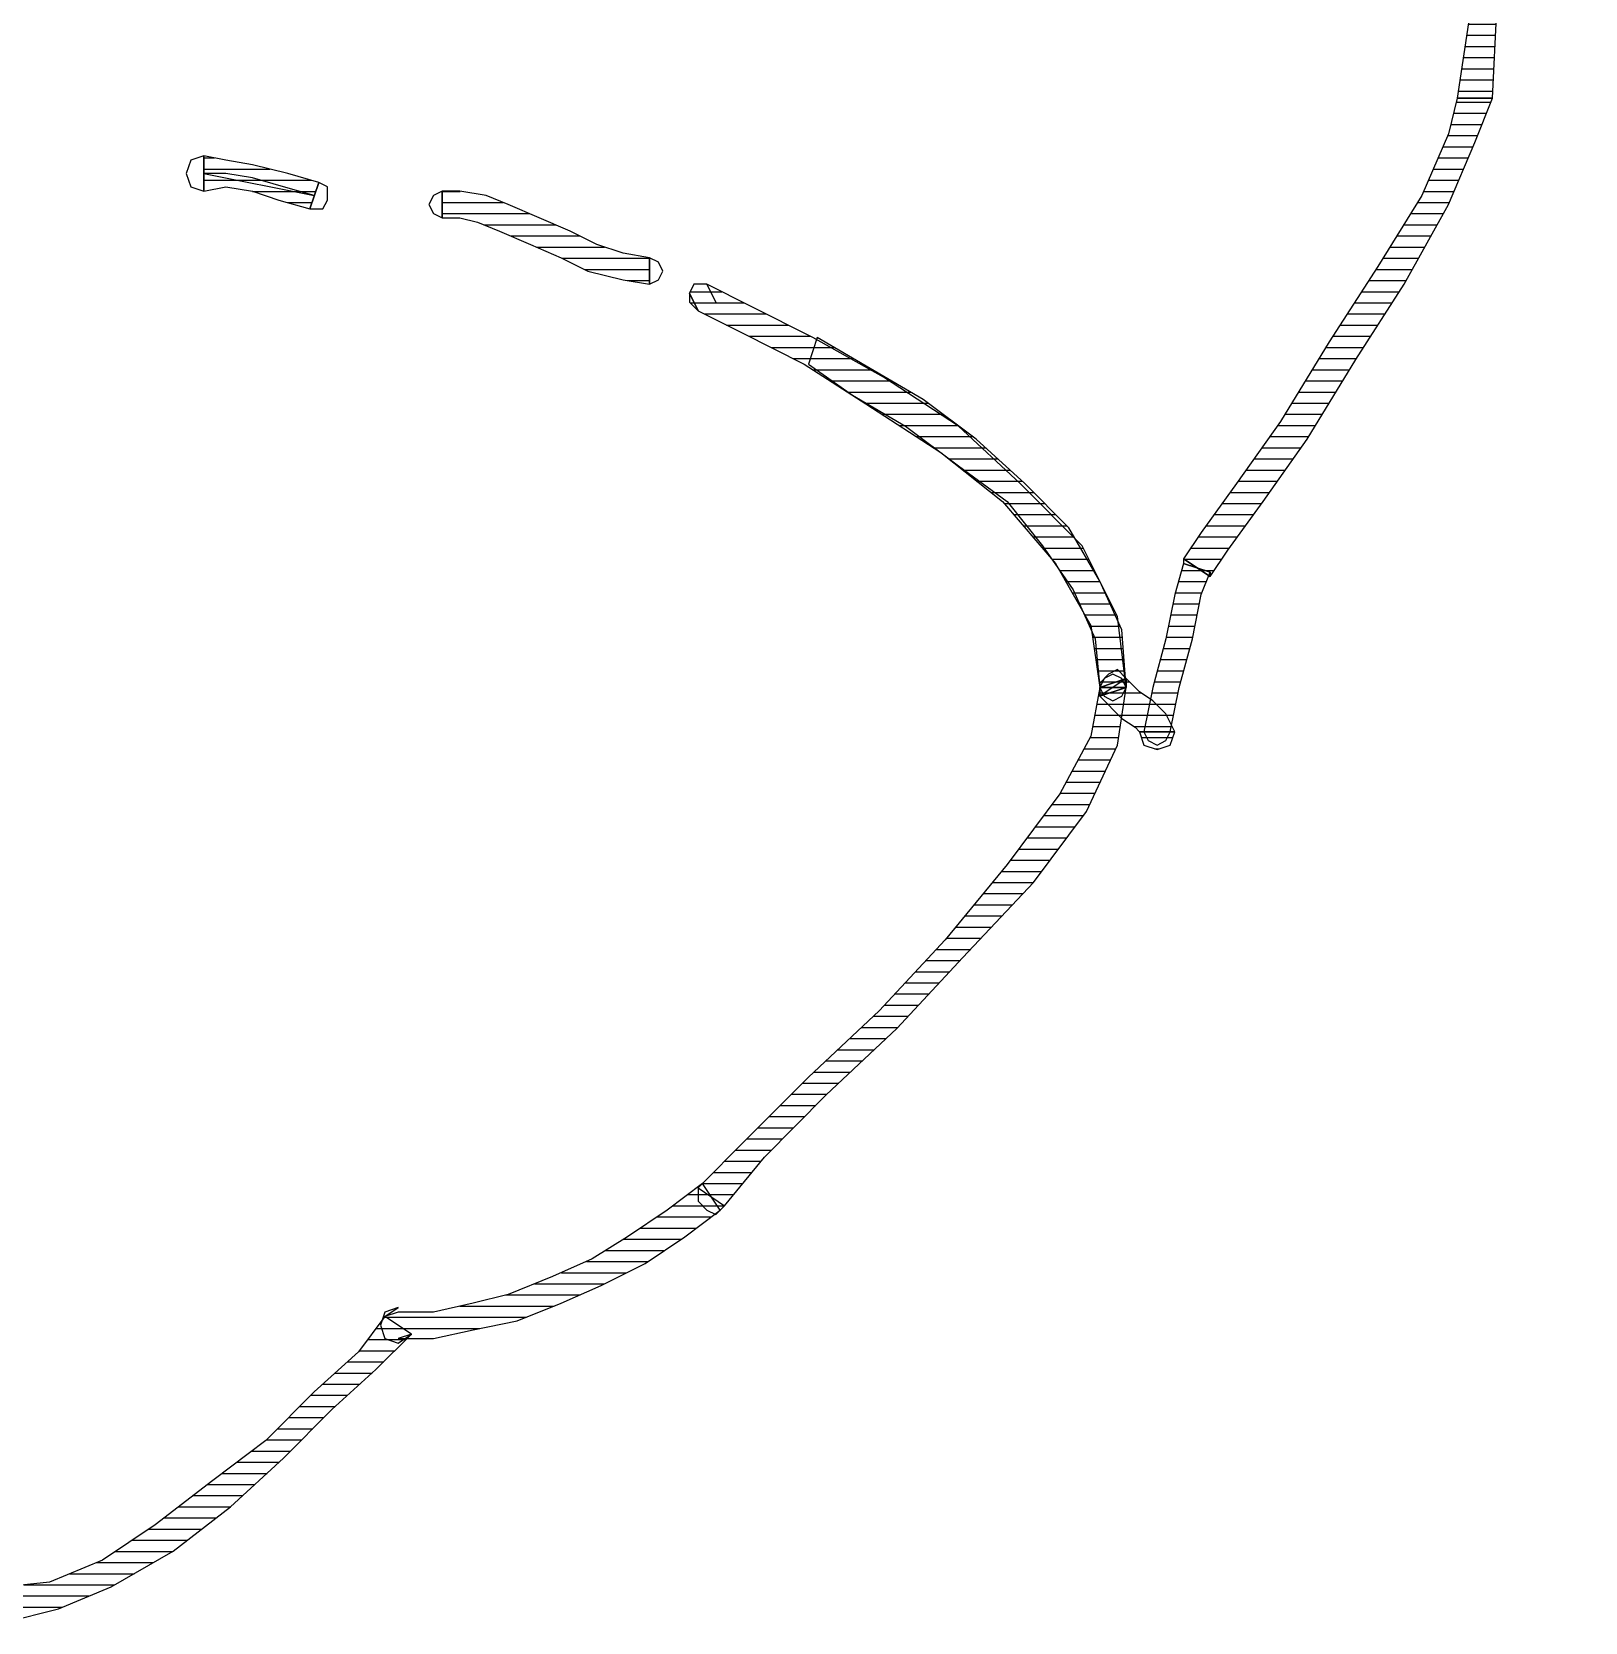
# Model space of a CAD drawing. Header units: millimetres. Extents: x 33350 to 35310, y -217097 to -211540.
# Drawn here: x 34457.87 to 34475.29, y -214005.7 to -213987.87 of the extents above; entities that cross this region are included whole.
import ezdxf

# ---------------------------------------------------------------- set-up
doc = ezdxf.new("R2010")
doc.units = ezdxf.units.MM
doc.header["$LTSCALE"] = 60
doc.header["$MEASUREMENT"] = 0
pattern_1 = [(360, (-5108.51305, -673.59423), (1e-16, 0.125), [25])]

# ---------------------------------------------------------------- blocks, each defined once
blk = doc.blocks.new('by')
at = {"ltscale": 30}
h = blk.add_hatch(dxfattribs=at)
h.set_pattern_fill('DC_LINES', color=256, scale=0.1, style=0)
h.set_pattern_definition(pattern_1)
edge = h.paths.add_edge_path(flags=0)
edge.add_line((6403.178, 2252.823), (6403.08, 2252.872))
edge.add_line((6403.08, 2252.872), (6403.674, 2252.723))
edge.add_line((6403.674, 2252.723), (6404.267, 2252.475))
edge.add_line((6404.267, 2252.475), (6404.96, 2252.078))
edge.add_line((6404.96, 2252.078), (6405.603, 2251.581))
edge.add_line((6405.603, 2251.581), (6406.197, 2251.035))
edge.add_line((6406.197, 2251.035), (6406.741, 2250.488))
edge.add_line((6406.741, 2250.488), (6407.235, 2250.041))
edge.add_line((6407.235, 2250.041), (6407.632, 2249.644))
edge.add_line((6407.632, 2249.644), (6407.335, 2249.445))
edge.add_line((6407.335, 2249.445), (6407.038, 2249.842))
edge.add_line((6407.038, 2249.842), (6406.543, 2250.289))
edge.add_line((6406.543, 2250.289), (6405.999, 2250.836))
edge.add_line((6405.999, 2250.836), (6405.405, 2251.283))
edge.add_line((6405.405, 2251.283), (6404.761, 2251.78))
edge.add_line((6404.761, 2251.78), (6404.168, 2252.177))
edge.add_line((6404.168, 2252.177), (6403.574, 2252.425))
edge.add_line((6403.574, 2252.425), (6403.08, 2252.475))
edge.add_line((6403.08, 2252.475), (6402.98, 2252.525))
edge.add_line((6402.98, 2252.525), (6403.08, 2252.475))
edge.add_line((6403.08, 2252.475), (6402.931, 2252.525))
edge.add_line((6402.931, 2252.525), (6402.882, 2252.674))
edge.add_line((6402.882, 2252.674), (6402.931, 2252.823))
edge.add_line((6402.931, 2252.823), (6403.08, 2252.872))
h = blk.add_hatch(dxfattribs=at)
h.set_pattern_fill('DC_LINES', color=256, scale=0.1, style=0)
h.set_pattern_definition(pattern_1)
edge = h.paths.add_edge_path(flags=0)
edge.add_line((6403.178, 2252.823), (6403.08, 2252.872))
edge.add_line((6403.08, 2252.872), (6403.674, 2252.723))
edge.add_line((6403.674, 2252.723), (6404.267, 2252.475))
edge.add_line((6404.267, 2252.475), (6404.96, 2252.078))
edge.add_line((6404.96, 2252.078), (6405.603, 2251.581))
edge.add_line((6405.603, 2251.581), (6406.197, 2251.035))
edge.add_line((6406.197, 2251.035), (6406.741, 2250.488))
edge.add_line((6406.741, 2250.488), (6407.235, 2250.041))
edge.add_line((6407.235, 2250.041), (6407.632, 2249.644))
edge.add_line((6407.632, 2249.644), (6407.335, 2249.445))
edge.add_line((6407.335, 2249.445), (6407.038, 2249.842))
edge.add_line((6407.038, 2249.842), (6406.543, 2250.289))
edge.add_line((6406.543, 2250.289), (6405.999, 2250.836))
edge.add_line((6405.999, 2250.836), (6405.405, 2251.283))
edge.add_line((6405.405, 2251.283), (6404.761, 2251.78))
edge.add_line((6404.761, 2251.78), (6404.168, 2252.177))
edge.add_line((6404.168, 2252.177), (6403.574, 2252.425))
edge.add_line((6403.574, 2252.425), (6403.08, 2252.475))
edge.add_line((6403.08, 2252.475), (6402.98, 2252.525))
edge.add_line((6402.98, 2252.525), (6403.08, 2252.475))
edge.add_line((6403.08, 2252.475), (6402.931, 2252.525))
edge.add_line((6402.931, 2252.525), (6402.882, 2252.674))
edge.add_line((6402.882, 2252.674), (6402.931, 2252.823))
edge.add_line((6402.931, 2252.823), (6403.08, 2252.872))
h = blk.add_hatch(dxfattribs=at)
h.set_pattern_fill('DC_LINES', color=256, scale=0.1, style=0)
h.set_pattern_definition(pattern_1)
edge = h.paths.add_edge_path(flags=0)
edge.add_line((6407.632, 2249.644), (6407.483, 2249.693))
edge.add_line((6407.483, 2249.693), (6407.879, 2249.693))
edge.add_line((6407.879, 2249.693), (6408.324, 2249.594))
edge.add_line((6408.324, 2249.594), (6408.819, 2249.495))
edge.add_line((6408.819, 2249.495), (6409.313, 2249.296))
edge.add_line((6409.313, 2249.296), (6409.759, 2249.097))
edge.add_line((6409.759, 2249.097), (6410.254, 2248.849))
edge.add_line((6410.254, 2248.849), (6410.699, 2248.551))
edge.add_line((6410.699, 2248.551), (6411.094, 2248.253))
edge.add_line((6411.094, 2248.253), (6410.897, 2247.955))
edge.add_line((6410.897, 2247.955), (6410.501, 2248.253))
edge.add_line((6410.501, 2248.253), (6410.055, 2248.551))
edge.add_line((6410.055, 2248.551), (6409.66, 2248.799))
edge.add_line((6409.66, 2248.799), (6409.215, 2248.998))
edge.add_line((6409.215, 2248.998), (6408.719, 2249.197))
edge.add_line((6408.719, 2249.197), (6408.324, 2249.296))
edge.add_line((6408.324, 2249.296), (6407.879, 2249.395))
edge.add_line((6407.879, 2249.395), (6407.483, 2249.395))
edge.add_line((6407.483, 2249.395), (6407.335, 2249.445))
edge.add_line((6407.335, 2249.445), (6407.483, 2249.346))
edge.add_line((6407.483, 2249.346), (6407.335, 2249.395))
edge.add_line((6407.335, 2249.395), (6407.285, 2249.544))
edge.add_line((6407.285, 2249.544), (6407.335, 2249.693))
edge.add_line((6407.335, 2249.693), (6407.483, 2249.743))
h = blk.add_hatch(dxfattribs=at)
h.set_pattern_fill('DC_LINES', color=256, scale=0.1, style=0)
h.set_pattern_definition(pattern_1)
edge = h.paths.add_edge_path(flags=0)
edge.add_line((6407.632, 2249.644), (6407.483, 2249.693))
edge.add_line((6407.483, 2249.693), (6407.879, 2249.693))
edge.add_line((6407.879, 2249.693), (6408.324, 2249.594))
edge.add_line((6408.324, 2249.594), (6408.819, 2249.495))
edge.add_line((6408.819, 2249.495), (6409.313, 2249.296))
edge.add_line((6409.313, 2249.296), (6409.759, 2249.097))
edge.add_line((6409.759, 2249.097), (6410.254, 2248.849))
edge.add_line((6410.254, 2248.849), (6410.699, 2248.551))
edge.add_line((6410.699, 2248.551), (6411.094, 2248.253))
edge.add_line((6411.094, 2248.253), (6410.897, 2247.955))
edge.add_line((6410.897, 2247.955), (6410.501, 2248.253))
edge.add_line((6410.501, 2248.253), (6410.055, 2248.551))
edge.add_line((6410.055, 2248.551), (6409.66, 2248.799))
edge.add_line((6409.66, 2248.799), (6409.215, 2248.998))
edge.add_line((6409.215, 2248.998), (6408.719, 2249.197))
edge.add_line((6408.719, 2249.197), (6408.324, 2249.296))
edge.add_line((6408.324, 2249.296), (6407.879, 2249.395))
edge.add_line((6407.879, 2249.395), (6407.483, 2249.395))
edge.add_line((6407.483, 2249.395), (6407.335, 2249.445))
edge.add_line((6407.335, 2249.445), (6407.483, 2249.346))
edge.add_line((6407.483, 2249.346), (6407.335, 2249.395))
edge.add_line((6407.335, 2249.395), (6407.285, 2249.544))
edge.add_line((6407.285, 2249.544), (6407.335, 2249.693))
edge.add_line((6407.335, 2249.693), (6407.483, 2249.743))
h = blk.add_hatch(dxfattribs=at)
h.set_pattern_fill('DC_LINES', color=256, scale=0.1, style=0)
h.set_pattern_definition(pattern_1)
edge = h.paths.add_edge_path(flags=0)
edge.add_line((6411.094, 2248.253), (6411.144, 2248.203))
edge.add_line((6411.144, 2248.203), (6411.59, 2247.657))
edge.add_line((6411.59, 2247.657), (6412.282, 2246.961))
edge.add_line((6412.282, 2246.961), (6413.074, 2246.216))
edge.add_line((6413.074, 2246.216), (6413.816, 2245.421))
edge.add_line((6413.816, 2245.421), (6414.607, 2244.577))
edge.add_line((6414.607, 2244.577), (6415.201, 2243.782))
edge.add_line((6415.201, 2243.782), (6415.548, 2243.037))
edge.add_line((6415.548, 2243.037), (6415.646, 2242.391))
edge.add_line((6415.646, 2242.391), (6415.349, 2242.391))
edge.add_line((6415.349, 2242.391), (6415.251, 2242.938))
edge.add_line((6415.251, 2242.938), (6414.904, 2243.583))
edge.add_line((6414.904, 2243.583), (6414.31, 2244.378))
edge.add_line((6414.31, 2244.378), (6413.618, 2245.223))
edge.add_line((6413.618, 2245.223), (6412.876, 2246.017))
edge.add_line((6412.876, 2246.017), (6412.084, 2246.763))
edge.add_line((6412.084, 2246.763), (6411.391, 2247.458))
edge.add_line((6411.391, 2247.458), (6410.847, 2248.004))
edge.add_line((6410.847, 2248.004), (6410.897, 2247.955))
edge.add_line((6410.897, 2247.955), (6410.847, 2248.004))
edge.add_line((6410.847, 2248.004), (6410.847, 2248.153))
edge.add_line((6410.847, 2248.153), (6410.946, 2248.253))
edge.add_line((6410.946, 2248.253), (6411.045, 2248.302))
edge.add_line((6411.045, 2248.302), (6411.144, 2248.203))
h = blk.add_hatch(dxfattribs=at)
h.set_pattern_fill('DC_LINES', color=256, scale=0.1, style=0)
h.set_pattern_definition(pattern_1)
edge = h.paths.add_edge_path(flags=0)
edge.add_line((6415.646, 2242.292), (6415.349, 2242.391))
edge.add_line((6415.349, 2242.391), (6415.251, 2242.938))
edge.add_line((6415.251, 2242.938), (6414.904, 2243.583))
edge.add_line((6414.904, 2243.583), (6414.31, 2244.378))
edge.add_line((6414.31, 2244.378), (6413.618, 2245.223))
edge.add_line((6413.618, 2245.223), (6412.876, 2246.017))
edge.add_line((6412.876, 2246.017), (6412.084, 2246.763))
edge.add_line((6412.084, 2246.763), (6411.391, 2247.458))
edge.add_line((6411.391, 2247.458), (6410.847, 2248.004))
edge.add_line((6410.847, 2248.004), (6411.144, 2248.203))
edge.add_line((6411.144, 2248.203), (6411.59, 2247.657))
edge.add_line((6411.59, 2247.657), (6412.282, 2246.961))
edge.add_line((6412.282, 2246.961), (6413.074, 2246.216))
edge.add_line((6413.074, 2246.216), (6413.816, 2245.421))
edge.add_line((6413.816, 2245.421), (6414.607, 2244.577))
edge.add_line((6414.607, 2244.577), (6415.201, 2243.782))
edge.add_line((6415.201, 2243.782), (6415.548, 2243.037))
edge.add_line((6415.548, 2243.037), (6415.646, 2242.391))
edge.add_line((6415.646, 2242.391), (6415.349, 2242.491))
edge.add_line((6415.349, 2242.491), (6415.646, 2242.391))
edge.add_line((6415.646, 2242.391), (6415.596, 2242.292))
edge.add_line((6415.596, 2242.292), (6415.498, 2242.242))
edge.add_line((6415.498, 2242.242), (6415.399, 2242.292))
edge.add_line((6415.399, 2242.292), (6415.349, 2242.391))
h = blk.add_hatch(dxfattribs=at)
h.set_pattern_fill('DC_LINES', color=256, scale=0.1, style=0)
h.set_pattern_definition(pattern_1)
edge = h.paths.add_edge_path(flags=0)
edge.add_line((6415.844, 2242.888), (6416.19, 2242.888))
edge.add_line((6416.19, 2242.888), (6416.092, 2242.689))
edge.add_line((6416.092, 2242.689), (6415.943, 2242.54))
edge.add_line((6415.943, 2242.54), (6415.795, 2242.441))
edge.add_line((6415.795, 2242.441), (6415.646, 2242.292))
edge.add_line((6415.646, 2242.292), (6415.349, 2242.491))
edge.add_line((6415.349, 2242.491), (6415.596, 2242.739))
edge.add_line((6415.596, 2242.739), (6415.745, 2242.838))
edge.add_line((6415.745, 2242.838), (6415.795, 2242.888))
edge.add_line((6415.795, 2242.888), (6416.141, 2242.888))
edge.add_line((6416.141, 2242.888), (6415.795, 2242.888))
edge.add_line((6415.795, 2242.888), (6415.844, 2243.037))
edge.add_line((6415.844, 2243.037), (6415.993, 2243.087))
edge.add_line((6415.993, 2243.087), (6416.141, 2243.037))
edge.add_line((6416.141, 2243.037), (6416.19, 2242.888))
h = blk.add_hatch(dxfattribs=at)
h.set_pattern_fill('DC_LINES', color=256, scale=0.1, style=0)
h.set_pattern_definition(pattern_1)
edge = h.paths.add_edge_path(flags=0)
edge.add_line((6415.349, 2242.391), (6415.349, 2242.491))
edge.add_line((6415.349, 2242.491), (6415.596, 2242.739))
edge.add_line((6415.596, 2242.739), (6415.745, 2242.838))
edge.add_line((6415.745, 2242.838), (6415.795, 2242.888))
edge.add_line((6415.795, 2242.888), (6416.19, 2242.888))
edge.add_line((6416.19, 2242.888), (6416.092, 2242.689))
edge.add_line((6416.092, 2242.689), (6415.943, 2242.54))
edge.add_line((6415.943, 2242.54), (6415.795, 2242.441))
edge.add_line((6415.795, 2242.441), (6415.646, 2242.292))
edge.add_line((6415.646, 2242.292), (6415.646, 2242.391))
edge.add_line((6415.646, 2242.391), (6415.646, 2242.292))
edge.add_line((6415.646, 2242.292), (6415.548, 2242.192))
edge.add_line((6415.548, 2242.192), (6415.448, 2242.242))
edge.add_line((6415.448, 2242.242), (6415.349, 2242.342))
edge.add_line((6415.349, 2242.342), (6415.349, 2242.491))
h = blk.add_hatch(dxfattribs=at)
h.set_pattern_fill('DC_LINES', color=256, scale=0.1, style=0)
h.set_pattern_definition(pattern_1)
edge = h.paths.add_edge_path(flags=0)
edge.add_line((6415.795, 2242.888), (6416.141, 2242.888))
edge.add_line((6416.141, 2242.888), (6416.24, 2242.391))
edge.add_line((6416.24, 2242.391), (6416.388, 2241.845))
edge.add_line((6416.388, 2241.845), (6416.487, 2241.348))
edge.add_line((6416.487, 2241.348), (6416.587, 2241.1))
edge.add_line((6416.587, 2241.1), (6416.29, 2241))
edge.add_line((6416.29, 2241), (6416.19, 2241.348))
edge.add_line((6416.19, 2241.348), (6416.092, 2241.845))
edge.add_line((6416.092, 2241.845), (6415.943, 2242.391))
edge.add_line((6415.943, 2242.391), (6415.844, 2242.888))
edge.add_line((6415.844, 2242.888), (6416.19, 2242.888))
edge.add_line((6416.19, 2242.888), (6415.844, 2242.888))
edge.add_line((6415.844, 2242.888), (6415.894, 2242.987))
edge.add_line((6415.894, 2242.987), (6415.993, 2243.037))
edge.add_line((6415.993, 2243.037), (6416.092, 2242.987))
edge.add_line((6416.092, 2242.987), (6416.141, 2242.888))
h = blk.add_hatch(dxfattribs=at)
h.set_pattern_fill('DC_LINES', color=256, scale=0.1, style=0)
h.set_pattern_definition(pattern_1)
edge = h.paths.add_edge_path(flags=0)
edge.add_line((6416.29, 2240.951), (6416.29, 2241))
edge.add_line((6416.29, 2241), (6416.19, 2241.348))
edge.add_line((6416.19, 2241.348), (6416.092, 2241.845))
edge.add_line((6416.092, 2241.845), (6415.943, 2242.391))
edge.add_line((6415.943, 2242.391), (6415.844, 2242.888))
edge.add_line((6415.844, 2242.888), (6416.141, 2242.888))
edge.add_line((6416.141, 2242.888), (6416.24, 2242.391))
edge.add_line((6416.24, 2242.391), (6416.388, 2241.845))
edge.add_line((6416.388, 2241.845), (6416.487, 2241.348))
edge.add_line((6416.487, 2241.348), (6416.587, 2241.1))
edge.add_line((6416.587, 2241.1), (6416.587, 2241.149))
h = blk.add_hatch(dxfattribs=at)
h.set_pattern_fill('DC_LINES', color=256, scale=0.1, style=0)
h.set_pattern_definition(pattern_1)
h.paths.add_polyline_path([(6415.646, 2242.391), (6415.596, 2241.745), (6415.349, 2241.199), (6415.004, 2240.603), (6414.509, 2240.106), (6413.965, 2239.609), (6413.371, 2239.162), (6412.777, 2238.815), (6412.183, 2238.467), (6412.084, 2238.765), (6412.579, 2239.113), (6413.173, 2239.46), (6413.766, 2239.907), (6414.31, 2240.305), (6414.706, 2240.802), (6415.052, 2241.298), (6415.3, 2241.845), (6415.349, 2242.391), (6415.399, 2242.491), (6415.498, 2242.54), (6415.596, 2242.491)], flags=0)
h = blk.add_hatch(dxfattribs=at)
h.set_pattern_fill('DC_LINES', color=256, scale=0.1, style=0)
h.set_pattern_definition(pattern_1)
edge = h.paths.add_edge_path(flags=0)
edge.add_line((6410.749, 2237.97), (6410.847, 2238.169))
edge.add_line((6410.847, 2238.169), (6411.342, 2238.417))
edge.add_line((6411.342, 2238.417), (6412.035, 2238.765))
edge.add_line((6412.035, 2238.765), (6412.727, 2239.212))
edge.add_line((6412.727, 2239.212), (6413.568, 2239.758))
edge.add_line((6413.568, 2239.758), (6414.261, 2240.305))
edge.add_line((6414.261, 2240.305), (6414.854, 2241))
edge.add_line((6414.854, 2241), (6415.251, 2241.696))
edge.add_line((6415.251, 2241.696), (6415.349, 2242.391))
edge.add_line((6415.349, 2242.391), (6415.646, 2242.391))
edge.add_line((6415.646, 2242.391), (6415.548, 2241.596))
edge.add_line((6415.548, 2241.596), (6415.152, 2240.802))
edge.add_line((6415.152, 2240.802), (6414.459, 2240.106))
edge.add_line((6414.459, 2240.106), (6413.766, 2239.46))
edge.add_line((6413.766, 2239.46), (6412.926, 2238.914))
edge.add_line((6412.926, 2238.914), (6412.134, 2238.467))
edge.add_line((6412.134, 2238.467), (6411.441, 2238.119))
edge.add_line((6411.441, 2238.119), (6410.946, 2237.871))
edge.add_line((6410.946, 2237.871), (6411.045, 2238.07))
edge.add_line((6411.045, 2238.07), (6410.946, 2237.871))
edge.add_line((6410.946, 2237.871), (6410.798, 2237.871))
edge.add_line((6410.798, 2237.871), (6410.749, 2237.97))
edge.add_line((6410.749, 2237.97), (6410.749, 2238.07))
edge.add_line((6410.749, 2238.07), (6410.847, 2238.169))
h = blk.add_hatch(dxfattribs=at)
h.set_pattern_fill('DC_LINES', color=256, scale=0.1, style=0)
h.set_pattern_definition(pattern_1)
edge = h.paths.add_edge_path(flags=0)
edge.add_line((6416.587, 2241.1), (6416.587, 2241.149))
edge.add_line((6416.587, 2241.149), (6416.784, 2240.851))
edge.add_line((6416.784, 2240.851), (6417.18, 2240.305))
edge.add_line((6417.18, 2240.305), (6417.675, 2239.609))
edge.add_line((6417.675, 2239.609), (6418.219, 2238.715))
edge.add_line((6418.219, 2238.715), (6418.763, 2237.871))
edge.add_line((6418.763, 2237.871), (6419.258, 2236.977))
edge.add_line((6419.258, 2236.977), (6419.555, 2236.281))
edge.add_line((6419.555, 2236.281), (6419.753, 2235.785))
edge.add_line((6419.753, 2235.785), (6419.357, 2235.785))
edge.add_line((6419.357, 2235.785), (6419.258, 2236.182))
edge.add_line((6419.258, 2236.182), (6418.961, 2236.877))
edge.add_line((6418.961, 2236.877), (6418.467, 2237.672))
edge.add_line((6418.467, 2237.672), (6417.923, 2238.517))
edge.add_line((6417.923, 2238.517), (6417.378, 2239.411))
edge.add_line((6417.378, 2239.411), (6416.884, 2240.106))
edge.add_line((6416.884, 2240.106), (6416.487, 2240.653))
edge.add_line((6416.487, 2240.653), (6416.29, 2240.951))
edge.add_line((6416.29, 2240.951), (6416.29, 2241))
h = blk.add_hatch(dxfattribs=at)
h.set_pattern_fill('DC_LINES', color=256, scale=0.1, style=0)
h.set_pattern_definition(pattern_1)
edge = h.paths.add_edge_path(flags=0)
edge.add_line((6419.357, 2235.785), (6419.258, 2236.182))
edge.add_line((6419.258, 2236.182), (6418.961, 2236.877))
edge.add_line((6418.961, 2236.877), (6418.467, 2237.672))
edge.add_line((6418.467, 2237.672), (6417.923, 2238.517))
edge.add_line((6417.923, 2238.517), (6417.378, 2239.411))
edge.add_line((6417.378, 2239.411), (6416.884, 2240.106))
edge.add_line((6416.884, 2240.106), (6416.487, 2240.653))
edge.add_line((6416.487, 2240.653), (6416.29, 2240.951))
edge.add_line((6416.29, 2240.951), (6416.587, 2241.149))
edge.add_line((6416.587, 2241.149), (6416.784, 2240.851))
edge.add_line((6416.784, 2240.851), (6417.18, 2240.305))
edge.add_line((6417.18, 2240.305), (6417.675, 2239.609))
edge.add_line((6417.675, 2239.609), (6418.219, 2238.715))
edge.add_line((6418.219, 2238.715), (6418.763, 2237.871))
edge.add_line((6418.763, 2237.871), (6419.258, 2236.977))
edge.add_line((6419.258, 2236.977), (6419.555, 2236.281))
edge.add_line((6419.555, 2236.281), (6419.753, 2235.785))
h = blk.add_hatch(dxfattribs=at)
h.set_pattern_fill('DC_LINES', color=256, scale=0.1, style=0)
h.set_pattern_definition(pattern_1)
edge = h.paths.add_edge_path(flags=0)
edge.add_line((6407.977, 2237.126), (6408.176, 2237.126))
edge.add_line((6408.176, 2237.126), (6408.374, 2237.175))
edge.add_line((6408.374, 2237.175), (6408.621, 2237.275))
edge.add_line((6408.621, 2237.275), (6408.968, 2237.424))
edge.add_line((6408.968, 2237.424), (6409.313, 2237.573))
edge.add_line((6409.313, 2237.573), (6409.61, 2237.722))
edge.add_line((6409.61, 2237.722), (6410.007, 2237.821))
edge.add_line((6410.007, 2237.821), (6410.303, 2237.871))
edge.add_line((6410.303, 2237.871), (6410.303, 2237.573))
edge.add_line((6410.303, 2237.573), (6410.007, 2237.523))
edge.add_line((6410.007, 2237.523), (6409.71, 2237.424))
edge.add_line((6409.71, 2237.424), (6409.413, 2237.275))
edge.add_line((6409.413, 2237.275), (6409.066, 2237.126))
edge.add_line((6409.066, 2237.126), (6408.719, 2236.977))
edge.add_line((6408.719, 2236.977), (6408.472, 2236.877))
edge.add_line((6408.472, 2236.877), (6408.176, 2236.828))
edge.add_line((6408.176, 2236.828), (6407.977, 2236.828))
h = blk.add_hatch(dxfattribs=at)
h.set_pattern_fill('DC_LINES', color=256, scale=0.1, style=0)
h.set_pattern_definition(pattern_1)
edge = h.paths.add_edge_path(flags=0)
edge.add_line((6405.306, 2236.828), (6405.553, 2236.778))
edge.add_line((6405.553, 2236.778), (6405.85, 2236.828))
edge.add_line((6405.85, 2236.828), (6406.147, 2236.927))
edge.add_line((6406.147, 2236.927), (6406.494, 2237.026))
edge.add_line((6406.494, 2237.026), (6406.593, 2236.728))
edge.add_line((6406.593, 2236.728), (6406.246, 2236.629))
edge.add_line((6406.246, 2236.629), (6405.85, 2236.53))
edge.add_line((6405.85, 2236.53), (6405.553, 2236.48))
edge.add_line((6405.553, 2236.48), (6405.306, 2236.43))
h = blk.add_hatch(dxfattribs=at)
h.set_pattern_fill('DC_LINES', color=256, scale=0.1, style=0)
h.set_pattern_definition(pattern_1)
h.paths.add_polyline_path([(6406.543, 2236.877), (6406.197, 2236.778), (6405.85, 2236.679), (6405.553, 2236.629), (6405.306, 2236.629)], flags=0)
h = blk.add_hatch(dxfattribs=at)
h.set_pattern_fill('DC_LINES', color=256, scale=0.1, style=0)
h.set_pattern_definition(pattern_1)
edge = h.paths.add_edge_path(flags=0)
edge.add_line((6420.495, 2230.916), (6420.148, 2231.91))
edge.add_line((6420.148, 2231.91), (6419.802, 2233.35))
edge.add_line((6419.802, 2233.35), (6419.506, 2234.791))
edge.add_line((6419.506, 2234.791), (6419.357, 2235.785))
edge.add_line((6419.357, 2235.785), (6419.753, 2235.785))
edge.add_line((6419.753, 2235.785), (6419.802, 2234.791))
edge.add_line((6419.802, 2234.791), (6420.099, 2233.35))
edge.add_line((6420.099, 2233.35), (6420.445, 2232.009))
edge.add_line((6420.445, 2232.009), (6420.792, 2231.016))
h = blk.add_hatch(dxfattribs=at)
h.set_pattern_fill('DC_LINES', color=256, scale=0.1, style=0)
h.set_pattern_definition(pattern_1)
edge = h.paths.add_edge_path(flags=0)
edge.add_line((6419.753, 2235.785), (6419.802, 2234.791))
edge.add_line((6419.802, 2234.791), (6420.099, 2233.35))
edge.add_line((6420.099, 2233.35), (6420.445, 2232.009))
edge.add_line((6420.445, 2232.009), (6420.792, 2231.016))
edge.add_line((6420.792, 2231.016), (6420.495, 2230.916))
edge.add_line((6420.495, 2230.916), (6420.148, 2231.91))
edge.add_line((6420.148, 2231.91), (6419.802, 2233.35))
edge.add_line((6419.802, 2233.35), (6419.506, 2234.791))
edge.add_line((6419.506, 2234.791), (6419.357, 2235.785))
for p, q in [((6403.08, 2252.872, -4.505), (6403.674, 2252.723, -4.505)), ((6403.08, 2252.872, -4.505), (6403.674, 2252.723, -4.505)), ((6403.674, 2252.723, -4.505), (6404.267, 2252.475, -4.505)), ((6403.674, 2252.723, -4.505), (6404.267, 2252.475, -4.505)), ((6403.574, 2252.425, -4.505), (6403.08, 2252.475, -4.505)), ((6403.574, 2252.425, -4.505), (6403.08, 2252.475, -4.505)), ((6404.168, 2252.177, -4.505), (6403.574, 2252.425, -4.505)), ((6404.168, 2252.177, -4.505), (6403.574, 2252.425, -4.505)), ((6404.267, 2252.475, -4.505), (6404.96, 2252.078, -4.505)), ((6404.267, 2252.475, -4.505), (6404.96, 2252.078, -4.505)), ((6404.761, 2251.78, -4.505), (6404.168, 2252.177, -4.505)), ((6404.761, 2251.78, -4.505), (6404.168, 2252.177, -4.505)), ((6404.96, 2252.078, -4.505), (6405.603, 2251.581, -4.505)), ((6404.96, 2252.078, -4.505), (6405.603, 2251.581, -4.505)), ((6405.405, 2251.283, -4.505), (6404.761, 2251.78, -4.505)), ((6405.405, 2251.283, -4.505), (6404.761, 2251.78, -4.505)), ((6405.603, 2251.581, -4.505), (6406.197, 2251.035, -4.505)), ((6405.603, 2251.581, -4.505), (6406.197, 2251.035, -4.505)), ((6405.999, 2250.836, -4.505), (6405.405, 2251.283, -4.505)), ((6405.999, 2250.836, -4.505), (6405.405, 2251.283, -4.505)), ((6406.197, 2251.035, -4.505), (6406.741, 2250.488, -4.505)), ((6406.197, 2251.035, -4.505), (6406.741, 2250.488, -4.505)), ((6406.543, 2250.289, -4.505), (6405.999, 2250.836, -4.505)), ((6406.543, 2250.289, -4.505), (6405.999, 2250.836, -4.505)), ((6406.741, 2250.488, -4.505), (6407.235, 2250.041, -4.505)), ((6406.741, 2250.488, -4.505), (6407.235, 2250.041, -4.505)), ((6407.038, 2249.842, -4.505), (6406.543, 2250.289, -4.505)), ((6407.038, 2249.842, -4.505), (6406.543, 2250.289, -4.505)), ((6407.235, 2250.041, -4.505), (6407.632, 2249.644, -4.505)), ((6407.235, 2250.041, -4.505), (6407.632, 2249.644, -4.505)), ((6407.335, 2249.445, -4.505), (6407.038, 2249.842, -4.505)), ((6407.335, 2249.445, -4.505), (6407.038, 2249.842, -4.505)), ((6407.285, 2249.544, -4.505), (6407.335, 2249.693, -4.505)), ((6407.285, 2249.544, -4.505), (6407.335, 2249.693, -4.505)), ((6407.335, 2249.693, -4.505), (6407.483, 2249.743, -4.505)), ((6407.335, 2249.693, -4.505), (6407.483, 2249.743, -4.505)), ((6407.632, 2249.644, -4.505), (6407.335, 2249.445, -4.505)), ((6407.632, 2249.644, -4.505), (6407.335, 2249.445, -4.505)), ((6407.483, 2249.743, -4.505), (6407.632, 2249.644, -4.505)), ((6407.483, 2249.743, -4.505), (6407.632, 2249.644, -4.505)), ((6407.632, 2249.644, -4.505), (6407.483, 2249.693, -4.505)), ((6407.483, 2249.693, -4.505), (6407.879, 2249.693, -4.505)), ((6407.632, 2249.644, -4.505), (6407.483, 2249.693, -4.505)), ((6407.483, 2249.693, -4.505), (6407.879, 2249.693, -4.505)), ((6407.632, 2249.644, -4.505), (6407.632, 2249.644, -4.505)), ((6407.632, 2249.644, -4.505), (6407.632, 2249.644, -4.505)), ((6407.879, 2249.693, -4.505), (6408.324, 2249.594, -4.505)), ((6407.879, 2249.693, -4.505), (6408.324, 2249.594, -4.505)), ((6407.335, 2249.395, -4.505), (6407.285, 2249.544, -4.505)), ((6407.335, 2249.395, -4.505), (6407.285, 2249.544, -4.505)), ((6408.324, 2249.594, -4.505), (6408.819, 2249.495, -4.505)), ((6408.324, 2249.594, -4.505), (6408.819, 2249.495, -4.505)), ((6408.819, 2249.495, -4.505), (6409.313, 2249.296, -4.505)), ((6408.819, 2249.495, -4.505), (6409.313, 2249.296, -4.505)), ((6407.483, 2249.395, -4.505), (6407.335, 2249.445, -4.505)), ((6407.335, 2249.445, -4.505), (6407.483, 2249.346, -4.505)), ((6407.483, 2249.395, -4.505), (6407.335, 2249.445, -4.505)), ((6407.335, 2249.445, -4.505), (6407.483, 2249.346, -4.505)), ((6407.483, 2249.346, -4.505), (6407.335, 2249.395, -4.505)), ((6407.483, 2249.346, -4.505), (6407.335, 2249.395, -4.505)), ((6407.879, 2249.395, -4.505), (6407.483, 2249.395, -4.505)), ((6407.879, 2249.395, -4.505), (6407.483, 2249.395, -4.505)), ((6408.324, 2249.296, -4.505), (6407.879, 2249.395, -4.505)), ((6408.324, 2249.296, -4.505), (6407.879, 2249.395, -4.505)), ((6408.719, 2249.197, -4.505), (6408.324, 2249.296, -4.505)), ((6408.719, 2249.197, -4.505), (6408.324, 2249.296, -4.505)), ((6409.313, 2249.296, -4.505), (6409.759, 2249.097, -4.505)), ((6409.313, 2249.296, -4.505), (6409.759, 2249.097, -4.505)), ((6409.215, 2248.998, -4.505), (6408.719, 2249.197, -4.505)), ((6409.215, 2248.998, -4.505), (6408.719, 2249.197, -4.505)), ((6409.66, 2248.799, -4.505), (6409.215, 2248.998, -4.505)), ((6409.66, 2248.799, -4.505), (6409.215, 2248.998, -4.505)), ((6409.759, 2249.097, -4.505), (6410.254, 2248.849, -4.505)), ((6409.759, 2249.097, -4.505), (6410.254, 2248.849, -4.505)), ((6410.055, 2248.551, -4.505), (6409.66, 2248.799, -4.505)), ((6410.055, 2248.551, -4.505), (6409.66, 2248.799, -4.505)), ((6410.254, 2248.849, -4.505), (6410.699, 2248.551, -4.505)), ((6410.254, 2248.849, -4.505), (6410.699, 2248.551, -4.505)), ((6410.501, 2248.253, -4.505), (6410.055, 2248.551, -4.505)), ((6410.501, 2248.253, -4.505), (6410.055, 2248.551, -4.505)), ((6410.699, 2248.551, -4.505), (6411.094, 2248.253, -4.505)), ((6410.699, 2248.551, -4.505), (6411.094, 2248.253, -4.505)), ((6410.897, 2247.955, -4.505), (6410.501, 2248.253, -4.505)), ((6410.897, 2247.955, -4.505), (6410.501, 2248.253, -4.505)), ((6410.847, 2248.153, -4.505), (6410.946, 2248.253, -4.505)), ((6411.094, 2248.253, -4.505), (6410.897, 2247.955, -4.505)), ((6411.094, 2248.253, -4.505), (6410.897, 2247.955, -4.505)), ((6410.946, 2248.253, -4.505), (6411.045, 2248.302, -4.505)), ((6411.045, 2248.302, -4.505), (6411.144, 2248.203, -4.505)), ((6411.094, 2248.253, -4.505), (6411.144, 2248.203, -4.505)), ((6411.144, 2248.203, -4.505), (6411.094, 2248.253, -4.505)), ((6411.094, 2248.253, -4.505), (6411.094, 2248.253, -4.505)), ((6410.847, 2248.004, -4.505), (6411.144, 2248.203, -4.505)), ((6410.847, 2248.004, -4.505), (6410.847, 2248.153, -4.505)), ((6411.144, 2248.203, -4.505), (6411.59, 2247.657, -4.505)), ((6411.144, 2248.203, -4.505), (6411.59, 2247.657, -4.505)), ((6411.391, 2247.458, -4.505), (6410.847, 2248.004, -4.505)), ((6411.391, 2247.458, -4.505), (6410.847, 2248.004, -4.505)), ((6410.847, 2248.004, -4.505), (6410.897, 2247.955, -4.505)), ((6410.897, 2247.955, -4.505), (6410.847, 2248.004, -4.505)), ((6411.59, 2247.657, -4.505), (6412.282, 2246.961, -4.505)), ((6411.59, 2247.657, -4.505), (6412.282, 2246.961, -4.505)), ((6412.084, 2246.763, -4.505), (6411.391, 2247.458, -4.505)), ((6412.084, 2246.763, -4.505), (6411.391, 2247.458, -4.505)), ((6412.282, 2246.961, -4.505), (6413.074, 2246.216, -4.505)), ((6412.282, 2246.961, -4.505), (6413.074, 2246.216, -4.505)), ((6412.876, 2246.017, -4.505), (6412.084, 2246.763, -4.505)), ((6412.876, 2246.017, -4.505), (6412.084, 2246.763, -4.505)), ((6413.074, 2246.216, -4.505), (6413.816, 2245.421, -4.505)), ((6413.074, 2246.216, -4.505), (6413.816, 2245.421, -4.505)), ((6413.618, 2245.223, -4.505), (6412.876, 2246.017, -4.505)), ((6413.618, 2245.223, -4.505), (6412.876, 2246.017, -4.505)), ((6413.816, 2245.421, -4.505), (6414.607, 2244.577, -4.505)), ((6413.816, 2245.421, -4.505), (6414.607, 2244.577, -4.505)), ((6414.31, 2244.378, -4.505), (6413.618, 2245.223, -4.505)), ((6414.31, 2244.378, -4.505), (6413.618, 2245.223, -4.505)), ((6414.607, 2244.577, -4.505), (6415.201, 2243.782, -4.505)), ((6414.607, 2244.577, -4.505), (6415.201, 2243.782, -4.505)), ((6414.904, 2243.583, -4.505), (6414.31, 2244.378, -4.505)), ((6414.904, 2243.583, -4.505), (6414.31, 2244.378, -4.505)), ((6415.201, 2243.782, -4.505), (6415.548, 2243.037, -4.505)), ((6415.201, 2243.782, -4.505), (6415.548, 2243.037, -4.505)), ((6415.251, 2242.938, -4.505), (6414.904, 2243.583, -4.505)), ((6415.251, 2242.938, -4.505), (6414.904, 2243.583, -4.505)), ((6415.844, 2243.037, -4.505), (6415.993, 2243.087, -4.505)), ((6415.993, 2243.087, -4.505), (6416.141, 2243.037, -4.505)), ((6415.349, 2242.391, -4.505), (6415.251, 2242.938, -4.505)), ((6415.349, 2242.391, -4.505), (6415.251, 2242.938, -4.505)), ((6415.548, 2243.037, -4.505), (6415.646, 2242.391, -4.505)), ((6415.548, 2243.037, -4.505), (6415.646, 2242.391, -4.505)), ((6415.745, 2242.838, -4.505), (6415.795, 2242.888, -4.505)), ((6415.745, 2242.838, -4.505), (6415.795, 2242.888, -4.505)), ((6415.795, 2242.888, -4.505), (6415.844, 2243.037, -4.505)), ((6415.795, 2242.888, -4.505), (6416.141, 2242.888, -4.505)), ((6416.141, 2242.888, -4.505), (6415.795, 2242.888, -4.505)), ((6415.795, 2242.888, -4.505), (6415.795, 2242.888, -4.505)), ((6415.795, 2242.888, -4.505), (6415.795, 2242.888, -4.505)), ((6415.795, 2242.888, -4.505), (6416.141, 2242.888, -4.505)), ((6416.141, 2242.888, -4.505), (6415.795, 2242.888, -4.505)), ((6415.795, 2242.888, -4.505), (6415.795, 2242.888, -4.505)), ((6415.795, 2242.888, -4.505), (6416.19, 2242.888, -4.505)), ((6415.844, 2242.888, -4.505), (6415.894, 2242.987, -4.505)), ((6415.943, 2242.391, -4.505), (6415.844, 2242.888, -4.505)), ((6415.844, 2242.888, -4.505), (6416.141, 2242.888, -4.505)), ((6415.943, 2242.391, -4.505), (6415.844, 2242.888, -4.505)), ((6415.844, 2242.888, -4.505), (6416.19, 2242.888, -4.505)), ((6416.19, 2242.888, -4.505), (6415.844, 2242.888, -4.505)), ((6415.844, 2242.888, -4.505), (6416.19, 2242.888, -4.505)), ((6416.19, 2242.888, -4.505), (6415.844, 2242.888, -4.505)), ((6415.844, 2242.888, -4.505), (6415.844, 2242.888, -4.505)), ((6415.894, 2242.987, -4.505), (6415.993, 2243.037, -4.505)), ((6415.993, 2243.037, -4.505), (6416.092, 2242.987, -4.505)), ((6416.092, 2242.987, -4.505), (6416.141, 2242.888, -4.505)), ((6416.19, 2242.888, -4.505), (6416.092, 2242.689, -4.505)), ((6416.19, 2242.888, -4.505), (6416.092, 2242.689, -4.505)), ((6416.141, 2243.037, -4.505), (6416.19, 2242.888, -4.505)), ((6416.141, 2242.888, -4.505), (6416.24, 2242.391, -4.505)), ((6416.141, 2242.888, -4.505), (6416.24, 2242.391, -4.505)), ((6415.349, 2242.491, -4.505), (6415.596, 2242.739, -4.505)), ((6415.349, 2242.491, -4.505), (6415.596, 2242.739, -4.505)), ((6415.596, 2242.739, -4.505), (6415.745, 2242.838, -4.505)), ((6415.596, 2242.739, -4.505), (6415.745, 2242.838, -4.505)), ((6416.092, 2242.689, -4.505), (6415.943, 2242.54, -4.505)), ((6416.092, 2242.689, -4.505), (6415.943, 2242.54, -4.505)), ((6415.399, 2242.491, -4.505), (6415.498, 2242.54, -4.505)), ((6415.498, 2242.54, -4.505), (6415.596, 2242.491, -4.505)), ((6415.943, 2242.54, -4.505), (6415.795, 2242.441, -4.505)), ((6415.943, 2242.54, -4.505), (6415.795, 2242.441, -4.505)), ((6415.251, 2241.696, -4.505), (6415.349, 2242.391, -4.505)), ((6415.3, 2241.845, -4.505), (6415.349, 2242.391, -4.505)), ((6415.646, 2242.391, -4.505), (6415.349, 2242.491, -4.505)), ((6415.349, 2242.491, -4.505), (6415.646, 2242.391, -4.505)), ((6415.349, 2242.391, -4.505), (6415.399, 2242.491, -4.505)), ((6415.646, 2242.292, -4.505), (6415.349, 2242.491, -4.505)), ((6415.349, 2242.391, -4.505), (6415.349, 2242.491, -4.505)), ((6415.349, 2242.342, -4.505), (6415.349, 2242.491, -4.505)), ((6415.349, 2242.491, -4.505), (6415.349, 2242.391, -4.505)), ((6415.646, 2242.292, -4.505), (6415.349, 2242.391, -4.505)), ((6415.399, 2242.292, -4.505), (6415.349, 2242.391, -4.505)), ((6415.349, 2242.391, -4.505), (6415.646, 2242.292, -4.505)), ((6415.349, 2242.391, -4.505), (6415.349, 2242.391, -4.505)), ((6415.349, 2242.391, -4.505), (6415.349, 2242.391, -4.505)), ((6415.646, 2242.391, -4.505), (6415.349, 2242.391, -4.505)), ((6415.349, 2242.391, -4.505), (6415.646, 2242.391, -4.505)), ((6415.349, 2242.391, -4.505), (6415.349, 2242.391, -4.505)), ((6415.448, 2242.242, -4.505), (6415.349, 2242.342, -4.505)), ((6415.646, 2242.391, -4.505), (6415.548, 2241.596, -4.505)), ((6415.596, 2242.491, -4.505), (6415.646, 2242.391, -4.505)), ((6415.646, 2242.391, -4.505), (6415.596, 2242.292, -4.505)), ((6415.646, 2242.391, -4.505), (6415.596, 2241.745, -4.505)), ((6415.795, 2242.441, -4.505), (6415.646, 2242.292, -4.505)), ((6415.795, 2242.441, -4.505), (6415.646, 2242.292, -4.505)), ((6415.646, 2242.391, -4.505), (6415.646, 2242.391, -4.505)), ((6415.646, 2242.391, -4.505), (6415.646, 2242.391, -4.505)), ((6415.646, 2242.391, -4.505), (6415.646, 2242.391, -4.505)), ((6415.646, 2242.292, -4.505), (6415.646, 2242.391, -4.505)), ((6415.646, 2242.391, -4.505), (6415.646, 2242.292, -4.505)), ((6416.092, 2241.845, -4.505), (6415.943, 2242.391, -4.505)), ((6416.092, 2241.845, -4.505), (6415.943, 2242.391, -4.505)), ((6416.24, 2242.391, -4.505), (6416.388, 2241.845, -4.505)), ((6416.24, 2242.391, -4.505), (6416.388, 2241.845, -4.505)), ((6415.498, 2242.242, -4.505), (6415.399, 2242.292, -4.505)), ((6415.548, 2242.192, -4.505), (6415.448, 2242.242, -4.505)), ((6415.596, 2242.292, -4.505), (6415.498, 2242.242, -4.505)), ((6415.646, 2242.292, -4.505), (6415.548, 2242.192, -4.505)), ((6415.646, 2242.292, -4.505), (6415.646, 2242.292, -4.505)), ((6415.052, 2241.298, -4.505), (6415.3, 2241.845, -4.505)), ((6416.19, 2241.348, -4.505), (6416.092, 2241.845, -4.505)), ((6416.19, 2241.348, -4.505), (6416.092, 2241.845, -4.505)), ((6416.388, 2241.845, -4.505), (6416.487, 2241.348, -4.505)), ((6416.388, 2241.845, -4.505), (6416.487, 2241.348, -4.505)), ((6414.854, 2241, -4.505), (6415.251, 2241.696, -4.505)), ((6415.596, 2241.745, -4.505), (6415.349, 2241.199, -4.505)), ((6415.548, 2241.596, -4.505), (6415.152, 2240.802, -4.505)), ((6414.706, 2240.802, -4.505), (6415.052, 2241.298, -4.505)), ((6416.29, 2241, -4.505), (6416.19, 2241.348, -4.505)), ((6416.29, 2241, -4.505), (6416.19, 2241.348, -4.505)), ((6416.487, 2241.348, -4.505), (6416.587, 2241.1, -4.505)), ((6416.487, 2241.348, -4.505), (6416.587, 2241.1, -4.505)), ((6415.349, 2241.199, -4.505), (6415.004, 2240.603, -4.505)), ((6416.587, 2241.149, -4.505), (6416.29, 2240.951, -4.505)), ((6416.29, 2240.951, -4.505), (6416.587, 2241.149, -4.505)), ((6416.29, 2241, -4.505), (6416.587, 2241.1, -4.505)), ((6416.587, 2241.1, -4.505), (6416.29, 2241, -4.505)), ((6416.587, 2241.1, -4.505), (6416.587, 2241.149, -4.505)), ((6416.587, 2241.149, -4.505), (6416.784, 2240.851, -4.505)), ((6416.587, 2241.1, -4.505), (6416.587, 2241.149, -4.505)), ((6416.587, 2241.149, -4.505), (6416.784, 2240.851, -4.505)), ((6416.587, 2241.1, -4.505), (6416.587, 2241.1, -4.505)), ((6414.261, 2240.305, -4.505), (6414.854, 2241, -4.505)), ((6416.29, 2240.951, -4.505), (6416.29, 2241, -4.505)), ((6416.29, 2240.951, -4.505), (6416.29, 2241, -4.505)), ((6416.29, 2240.951, -4.505), (6416.29, 2240.951, -4.505)), ((6416.487, 2240.653, -4.505), (6416.29, 2240.951, -4.505)), ((6416.487, 2240.653, -4.505), (6416.29, 2240.951, -4.505)), ((6414.31, 2240.305, -4.505), (6414.706, 2240.802, -4.505)), ((6415.152, 2240.802, -4.505), (6414.459, 2240.106, -4.505)), ((6416.784, 2240.851, -4.505), (6417.18, 2240.305, -4.505)), ((6416.784, 2240.851, -4.505), (6417.18, 2240.305, -4.505)), ((6415.004, 2240.603, -4.505), (6414.509, 2240.106, -4.505)), ((6416.884, 2240.106, -4.505), (6416.487, 2240.653, -4.505)), ((6416.884, 2240.106, -4.505), (6416.487, 2240.653, -4.505)), ((6413.568, 2239.758, -4.505), (6414.261, 2240.305, -4.505)), ((6413.766, 2239.907, -4.505), (6414.31, 2240.305, -4.505)), ((6417.18, 2240.305, -4.505), (6417.675, 2239.609, -4.505)), ((6417.18, 2240.305, -4.505), (6417.675, 2239.609, -4.505)), ((6414.459, 2240.106, -4.505), (6413.766, 2239.46, -4.505)), ((6414.509, 2240.106, -4.505), (6413.965, 2239.609, -4.505)), ((6417.378, 2239.411, -4.505), (6416.884, 2240.106, -4.505)), ((6417.378, 2239.411, -4.505), (6416.884, 2240.106, -4.505)), ((6413.173, 2239.46, -4.505), (6413.766, 2239.907, -4.505)), ((6412.727, 2239.212, -4.505), (6413.568, 2239.758, -4.505)), ((6413.965, 2239.609, -4.505), (6413.371, 2239.162, -4.505)), ((6417.675, 2239.609, -4.505), (6418.219, 2238.715, -4.505)), ((6417.675, 2239.609, -4.505), (6418.219, 2238.715, -4.505)), ((6412.579, 2239.113, -4.505), (6413.173, 2239.46, -4.505)), ((6413.766, 2239.46, -4.505), (6412.926, 2238.914, -4.505)), ((6417.923, 2238.517, -4.505), (6417.378, 2239.411, -4.505)), ((6417.923, 2238.517, -4.505), (6417.378, 2239.411, -4.505)), ((6412.035, 2238.765, -4.505), (6412.727, 2239.212, -4.505)), ((6413.371, 2239.162, -4.505), (6412.777, 2238.815, -4.505)), ((6412.084, 2238.765, -4.505), (6412.579, 2239.113, -4.505)), ((6411.342, 2238.417, -4.505), (6412.035, 2238.765, -4.505)), ((6412.183, 2238.467, -4.505), (6412.084, 2238.765, -4.505)), ((6412.926, 2238.914, -4.505), (6412.134, 2238.467, -4.505)), ((6412.777, 2238.815, -4.505), (6412.183, 2238.467, -4.505)), ((6418.219, 2238.715, -4.505), (6418.763, 2237.871, -4.505)), ((6418.219, 2238.715, -4.505), (6418.763, 2237.871, -4.505)), ((6410.847, 2238.169, -4.505), (6411.342, 2238.417, -4.505)), ((6412.134, 2238.467, -4.505), (6411.441, 2238.119, -4.505)), ((6418.467, 2237.672, -4.505), (6417.923, 2238.517, -4.505)), ((6418.467, 2237.672, -4.505), (6417.923, 2238.517, -4.505)), ((6410.749, 2237.97, -4.505), (6410.847, 2238.169, -4.505)), ((6410.749, 2238.07, -4.505), (6410.847, 2238.169, -4.505)), ((6410.847, 2238.169, -4.505), (6410.749, 2237.97, -4.505)), ((6410.749, 2237.97, -4.505), (6410.749, 2238.07, -4.505)), ((6411.441, 2238.119, -4.505), (6410.946, 2237.871, -4.505)), ((6410.946, 2237.871, -4.505), (6411.045, 2238.07, -4.505)), ((6411.045, 2238.07, -4.505), (6410.946, 2237.871, -4.505)), ((6410.007, 2237.821, -4.505), (6410.303, 2237.871, -4.505)), ((6410.303, 2237.871, -4.505), (6410.402, 2237.821, -4.505)), ((6410.303, 2237.573, -4.505), (6410.303, 2237.871, -4.505)), ((6410.303, 2237.871, -4.505), (6410.303, 2237.871, -4.505)), ((6410.303, 2237.871, -4.505), (6410.303, 2237.573, -4.505)), ((6410.798, 2237.871, -4.505), (6410.749, 2237.97, -4.505)), ((6410.749, 2237.97, -4.505), (6410.749, 2237.97, -4.505)), ((6410.946, 2237.871, -4.505), (6410.798, 2237.871, -4.505)), ((6418.763, 2237.871, -4.505), (6419.258, 2236.977, -4.505)), ((6418.763, 2237.871, -4.505), (6419.258, 2236.977, -4.505)), ((6409.313, 2237.573, -4.505), (6409.61, 2237.722, -4.505)), ((6409.61, 2237.722, -4.505), (6410.007, 2237.821, -4.505)), ((6410.402, 2237.821, -4.505), (6410.452, 2237.722, -4.505)), ((6410.452, 2237.722, -4.505), (6410.402, 2237.622, -4.505)), ((6408.968, 2237.424, -4.505), (6409.313, 2237.573, -4.505)), ((6410.007, 2237.523, -4.505), (6409.71, 2237.424, -4.505)), ((6410.303, 2237.573, -4.505), (6410.007, 2237.523, -4.505)), ((6410.402, 2237.622, -4.505), (6410.303, 2237.573, -4.505)), ((6418.961, 2236.877, -4.505), (6418.467, 2237.672, -4.505)), ((6418.961, 2236.877, -4.505), (6418.467, 2237.672, -4.505)), ((6408.621, 2237.275, -4.505), (6408.968, 2237.424, -4.505)), ((6409.71, 2237.424, -4.505), (6409.413, 2237.275, -4.505)), ((6408.176, 2237.126, -4.505), (6408.374, 2237.175, -4.505)), ((6408.374, 2237.175, -4.505), (6408.621, 2237.275, -4.505)), ((6409.413, 2237.275, -4.505), (6409.066, 2237.126, -4.505)), ((6406.147, 2236.927, -4.505), (6406.494, 2237.026, -4.505)), ((6406.494, 2237.026, -4.505), (6406.641, 2237.026, -4.505)), ((6406.593, 2236.728, -4.505), (6406.494, 2237.026, -4.505)), ((6406.494, 2237.026, -4.505), (6406.494, 2237.026, -4.505)), ((6406.494, 2237.026, -4.505), (6406.593, 2236.728, -4.505)), ((6406.641, 2237.026, -4.505), (6406.691, 2236.927, -4.505)), ((6407.829, 2236.977, -4.505), (6407.879, 2237.076, -4.505)), ((6407.879, 2236.877, -4.505), (6407.829, 2236.977, -4.505)), ((6407.879, 2237.076, -4.505), (6407.977, 2237.126, -4.505)), ((6407.977, 2237.126, -4.505), (6408.176, 2237.126, -4.505)), ((6407.977, 2236.828, -4.505), (6407.977, 2237.126, -4.505)), ((6407.977, 2237.126, -4.505), (6407.977, 2237.126, -4.505)), ((6407.977, 2237.126, -4.505), (6407.977, 2236.828, -4.505)), ((6408.719, 2236.977, -4.505), (6408.472, 2236.877, -4.505)), ((6409.066, 2237.126, -4.505), (6408.719, 2236.977, -4.505)), ((6419.258, 2236.977, -4.505), (6419.555, 2236.281, -4.505)), ((6419.258, 2236.977, -4.505), (6419.555, 2236.281, -4.505)), ((6405.158, 2236.778, -4.505), (6405.306, 2236.828, -4.505)), ((6405.306, 2236.629, -4.505), (6406.543, 2236.877, -4.505)), ((6405.306, 2236.828, -4.505), (6405.306, 2236.43, -4.505)), ((6405.306, 2236.828, -4.505), (6405.553, 2236.778, -4.505)), ((6405.306, 2236.43, -4.505), (6405.306, 2236.828, -4.505)), ((6405.306, 2236.828, -4.505), (6405.306, 2236.828, -4.505)), ((6405.553, 2236.778, -4.505), (6405.85, 2236.828, -4.505)), ((6405.85, 2236.828, -4.505), (6406.147, 2236.927, -4.505)), ((6406.543, 2236.877, -4.505), (6406.197, 2236.778, -4.505)), ((6406.543, 2236.877, -4.505), (6406.543, 2236.877, -4.505)), ((6406.543, 2236.877, -4.505), (6406.543, 2236.877, -4.505)), ((6406.691, 2236.927, -4.505), (6406.691, 2236.778, -4.505)), ((6407.977, 2236.828, -4.505), (6407.879, 2236.877, -4.505)), ((6408.176, 2236.828, -4.505), (6407.977, 2236.828, -4.505)), ((6407.977, 2236.828, -4.505), (6407.977, 2236.828, -4.505)), ((6408.472, 2236.877, -4.505), (6408.176, 2236.828, -4.505)), ((6419.258, 2236.182, -4.505), (6418.961, 2236.877, -4.505)), ((6419.258, 2236.182, -4.505), (6418.961, 2236.877, -4.505)), ((6405.108, 2236.629, -4.505), (6405.158, 2236.778, -4.505)), ((6405.158, 2236.48, -4.505), (6405.108, 2236.629, -4.505)), ((6405.553, 2236.629, -4.505), (6405.306, 2236.629, -4.505)), ((6405.85, 2236.679, -4.505), (6405.553, 2236.629, -4.505)), ((6406.197, 2236.778, -4.505), (6405.85, 2236.679, -4.505)), ((6406.246, 2236.629, -4.505), (6405.85, 2236.53, -4.505)), ((6406.593, 2236.728, -4.505), (6406.246, 2236.629, -4.505)), ((6406.691, 2236.778, -4.505), (6406.593, 2236.728, -4.505)), ((6405.306, 2236.43, -4.505), (6405.158, 2236.48, -4.505)), ((6405.553, 2236.48, -4.505), (6405.306, 2236.43, -4.505)), ((6405.85, 2236.53, -4.505), (6405.553, 2236.48, -4.505)), ((6405.306, 2236.43, -4.505), (6405.306, 2236.43, -4.505)), ((6419.555, 2236.281, -4.505), (6419.753, 2235.785, -4.505)), ((6419.555, 2236.281, -4.505), (6419.753, 2235.785, -4.505)), ((6419.357, 2235.785, -4.505), (6419.258, 2236.182, -4.505)), ((6419.357, 2235.785, -4.505), (6419.258, 2236.182, -4.505)), ((6419.357, 2235.785, -4.505), (6419.357, 2235.785, -4.505)), ((6419.753, 2235.785, -4.505), (6419.357, 2235.785, -4.505)), ((6419.357, 2235.785, -4.505), (6419.357, 2235.785, -4.505)), ((6419.753, 2235.785, -4.505), (6419.357, 2235.785, -4.505)), ((6419.506, 2234.791, -4.505), (6419.357, 2235.785, -4.505)), ((6419.357, 2235.785, -4.505), (6419.753, 2235.785, -4.505)), ((6419.506, 2234.791, -4.505), (6419.357, 2235.785, -4.505)), ((6419.357, 2235.785, -4.505), (6419.357, 2235.785, -4.505)), ((6419.357, 2235.785, -4.505), (6419.753, 2235.785, -4.505)), ((6419.753, 2235.785, -4.505), (6419.753, 2235.785, -4.505)), ((6419.753, 2235.785, -4.505), (6419.802, 2234.791, -4.505)), ((6419.753, 2235.785, -4.505), (6419.753, 2235.785, -4.505)), ((6419.753, 2235.785, -4.505), (6419.802, 2234.791, -4.505)), ((6419.753, 2235.785, -4.505), (6419.753, 2235.785, -4.505))]:
    blk.add_line(p, q, dxfattribs=at)

msp = doc.modelspace()

# ---------------------------------------------------------------- block references
at = {"xscale": -1, "rotation": 180}
msp.add_blockref('by', (28054.493, -211752.827, 4.505), dxfattribs=at)

doc.saveas('drawing.dxf')
